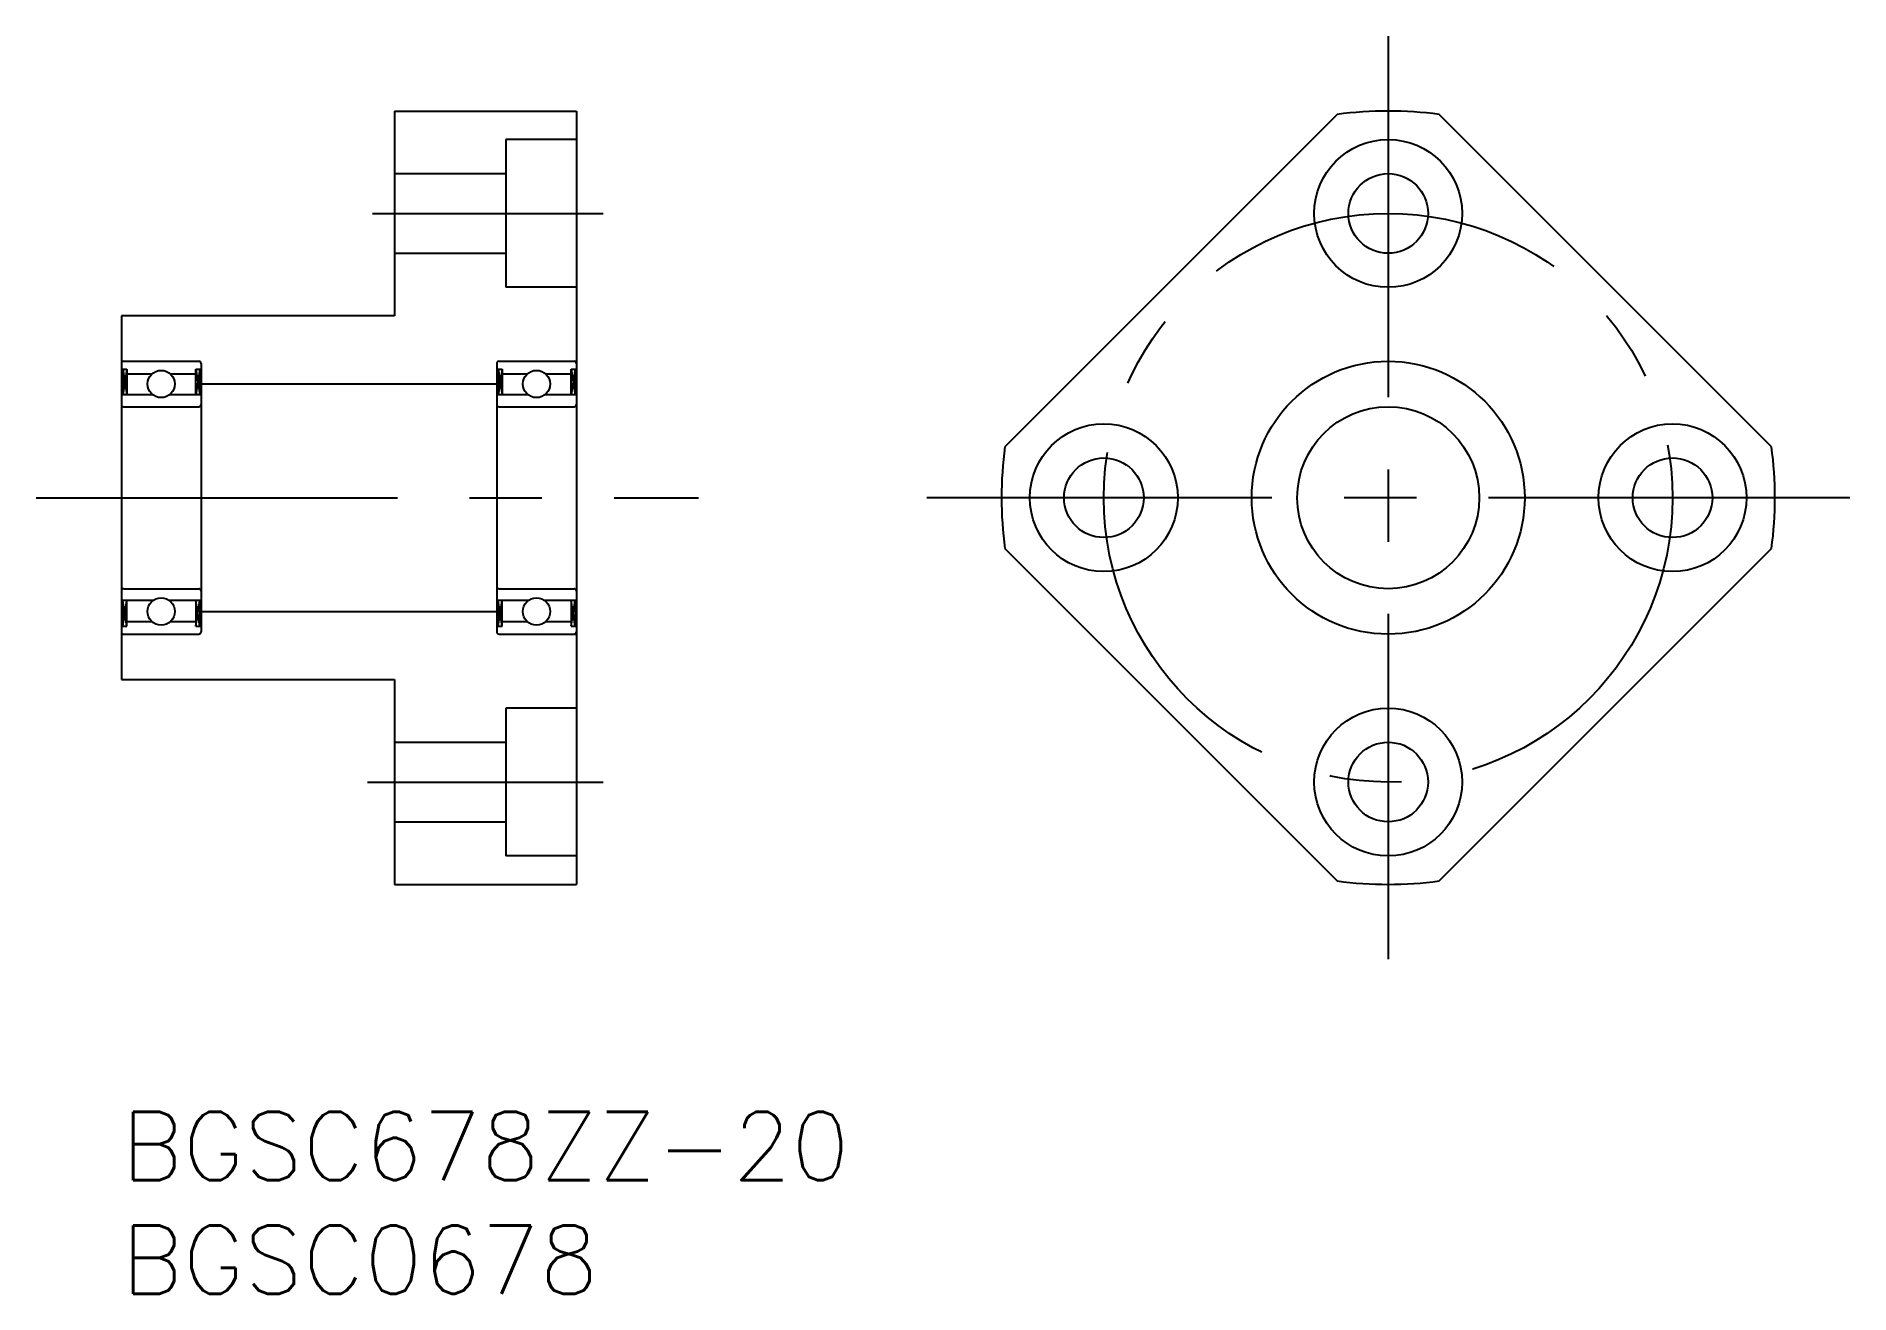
# Model space of a CAD drawing. Extents: x -3.7 to 76, y -8 to 47.3.
import ezdxf

# ---------------------------------------------------------------- set-up
doc = ezdxf.new("R2010")
doc.units = 0
doc.header["$LTSCALE"] = 0.5
doc.linetypes.add('CENTER', pattern=[50.8, 31.75, -6.35, 6.35, -6.35])
for name, color, linetype in [('MSM_CENTER', 1, 'CENTER'), ('MSM_CONTINUOUS', 7, 'CONTINUOUS'), ('MSM_NARROW', 5, 'CONTINUOUS'), ('MSM_PART_NUMBER', 7, 'CONTINUOUS')]:
    doc.layers.add(name, color=color, linetype=linetype)
doc.styles.get("Standard").update_dxf_attribs({"font": 'txt.shx', "height": 3, "bigfont": 'bigfont.shx'})

# ---------------------------------------------------------------- blocks, each defined once
blk = doc.blocks.new('*U1')
at = {"layer": 'MSM_PART_NUMBER'}
blk.add_text('BGSC678ZZ-20', height=3, dxfattribs=at).set_placement((0, -3))
blk = doc.blocks.new('*U2')
at = {"layer": 'MSM_PART_NUMBER'}
blk.add_text('BGSC0678', height=3, dxfattribs=at).set_placement((0, -8))

msp = doc.modelspace()

# ---------------------------------------------------------------- linework, layer by layer
at = {"layer": 'MSM_CENTER'}
for p, q in [((55.69, 47.289), (55.69, 6.711)), ((11.042, 39.5), (21.176, 39.5)), ((-3.742, 27), (25.363, 27)), ((75.979, 27), (35.401, 27)), ((10.813, 14.5), (21.176, 14.5))]:
    msp.add_line(p, q, dxfattribs=at)
msp.add_circle((55.69, 27), 12.5, dxfattribs=at)
at = {"layer": 'MSM_CONTINUOUS'}
for p, q in [((12, 44), (12, 35)), ((12, 44), (20, 44)), ((20, 44), (20, 10)), ((53.45, 43.852), (38.838, 29.24)), ((72.542, 29.24), (57.93, 43.852)), ((20, 42.75), (16.9, 42.75)), ((16.9, 42.75), (16.9, 36.25)), ((12, 41.25), (16.9, 41.25)), ((12, 37.75), (16.9, 37.75)), ((20, 36.25), (16.9, 36.25)), ((12, 35), (0, 35)), ((0, 35), (0, 19)), ((0, 33), (3.4, 33)), ((3.5, 32.9), (3.5, 21.1)), ((16.5, 32.9), (16.5, 21.1)), ((16.6, 33), (20, 33)), ((0, 32.65), (0.232, 32.65)), ((0.058, 32.65), (0.058, 31.525)), ((0.232, 32.65), (0.232, 31.525)), ((0.232, 32.45), (1.353, 32.45)), ((2.147, 32.45), (3.268, 32.45)), ((3.268, 32.65), (3.5, 32.65)), ((3.268, 31.525), (3.268, 32.65)), ((3.442, 31.525), (3.442, 32.65)), ((3.5, 32), (16.5, 32)), ((16.5, 32.65), (16.732, 32.65)), ((16.558, 32.65), (16.558, 31.525)), ((16.732, 32.65), (16.732, 31.525)), ((16.732, 32.45), (17.853, 32.45)), ((18.647, 32.45), (19.768, 32.45)), ((19.768, 32.65), (20, 32.65)), ((19.768, 31.525), (19.768, 32.65)), ((19.942, 31.525), (19.942, 32.65)), ((1.383, 31.525), (0, 31.525)), ((3.5, 31.525), (2.117, 31.525)), ((17.883, 31.525), (16.5, 31.525)), ((20, 31.525), (18.617, 31.525)), ((0.1, 31), (3.4, 31)), ((16.6, 31), (19.9, 31)), ((38.838, 24.76), (53.45, 10.148)), ((57.93, 10.148), (72.542, 24.76)), ((1.383, 22.475), (0, 22.475)), ((0.058, 21.35), (0.058, 22.475)), ((0.1, 23), (3.4, 23)), ((0.232, 21.35), (0.232, 22.475)), ((3.5, 22.475), (2.117, 22.475)), ((3.268, 22.475), (3.268, 21.35)), ((3.442, 22.475), (3.442, 21.35)), ((17.883, 22.475), (16.5, 22.475)), ((16.558, 21.35), (16.558, 22.475)), ((16.6, 23), (19.9, 23)), ((16.732, 21.35), (16.732, 22.475)), ((20, 22.475), (18.617, 22.475)), ((19.768, 22.475), (19.768, 21.35)), ((19.942, 22.475), (19.942, 21.35)), ((0.232, 21.55), (1.353, 21.55)), ((2.147, 21.55), (3.268, 21.55)), ((3.5, 22), (16.5, 22)), ((16.732, 21.55), (17.853, 21.55)), ((18.647, 21.55), (19.768, 21.55)), ((0, 21.35), (0.232, 21.35)), ((0, 21), (3.4, 21)), ((3.268, 21.35), (3.5, 21.35)), ((16.5, 21.35), (16.732, 21.35)), ((16.6, 21), (20, 21)), ((19.768, 21.35), (20, 21.35)), ((0, 19), (12, 19)), ((12, 19), (12, 10)), ((16.9, 17.75), (16.9, 11.25)), ((20, 17.75), (16.9, 17.75)), ((12, 16.25), (16.9, 16.25)), ((12, 12.75), (16.9, 12.75)), ((20, 11.25), (16.9, 11.25)), ((12, 10), (20, 10))]:
    msp.add_line(p, q, dxfattribs=at)
for centre, radius in [((55.69, 39.5), 3.25), ((55.69, 39.5), 1.75), ((55.69, 27), 6), ((1.75, 32), 0.6), ((18.25, 32), 0.6), ((55.69, 27), 4), ((43.19, 27), 3.25), ((68.19, 27), 3.25), ((43.19, 27), 1.75), ((68.19, 27), 1.75), ((1.75, 22), 0.6), ((18.25, 22), 0.6), ((55.69, 14.5), 3.25), ((55.69, 14.5), 1.75)]:
    msp.add_circle(centre, radius, dxfattribs=at)
for centre, radius, start, end in [((55.69, 27), 17, 82.42801, 97.57199), ((0.1, 32.9), 0.1, 90, 180), ((3.4, 32.9), 0.1, 0, 90), ((16.6, 32.9), 0.1, 90, 180), ((19.9, 32.9), 0.1, 0, 90), ((0.1, 31.1), 0.1, 180, 270), ((3.4, 31.1), 0.1, 270, 0), ((16.6, 31.1), 0.1, 180, 270), ((19.9, 31.1), 0.1, 270, 0), ((55.69, 27), 17, 172.42801, 187.57199), ((55.69, 27), 17, 352.42801, 7.57199), ((0.1, 22.9), 0.1, 90, 180), ((3.4, 22.9), 0.1, 0, 90), ((16.6, 22.9), 0.1, 90, 180), ((19.9, 22.9), 0.1, 0, 90), ((0.1, 21.1), 0.1, 180, 270), ((3.4, 21.1), 0.1, 270, 0), ((16.6, 21.1), 0.1, 180, 270), ((19.9, 21.1), 0.1, 270, 0), ((55.69, 27), 17, 262.42801, 277.57199)]:
    msp.add_arc(centre, radius, start, end, dxfattribs=at)
at = {"layer": 'MSM_NARROW'}
for p, q in [((0.058, 32.65), (0.232, 31.525)), ((0.232, 32.65), (0.058, 31.525)), ((3.268, 32.65), (3.442, 31.525)), ((3.442, 32.65), (3.268, 31.525)), ((16.558, 32.65), (16.732, 31.525)), ((16.732, 32.65), (16.558, 31.525)), ((19.768, 32.65), (19.942, 31.525)), ((19.942, 32.65), (19.768, 31.525)), ((0.058, 21.35), (0.232, 22.475)), ((0.232, 21.35), (0.058, 22.475)), ((3.268, 21.35), (3.442, 22.475)), ((3.442, 21.35), (3.268, 22.475)), ((16.558, 21.35), (16.732, 22.475)), ((16.732, 21.35), (16.558, 22.475)), ((19.768, 21.35), (19.942, 22.475)), ((19.942, 21.35), (19.768, 22.475))]:
    msp.add_line(p, q, dxfattribs=at)

# ---------------------------------------------------------------- block references
at = {"layer": 'MSM_CONTINUOUS'}
for name in ['*U1', '*U2']:
    msp.add_blockref(name, (0, 0), dxfattribs=at)

doc.saveas('drawing.dxf')
